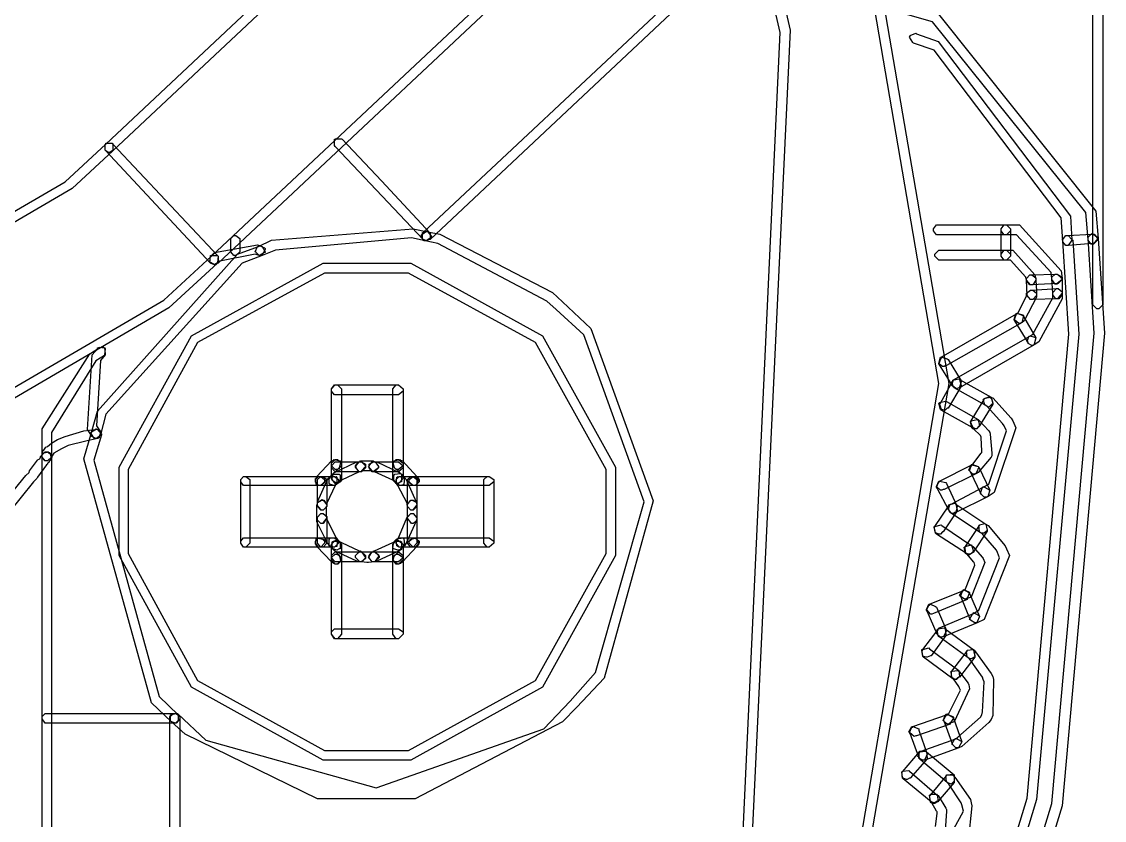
# Model space of a CAD drawing. Extents: x 0.54 to 10.46, y 0.74 to 7.76.
# Drawn here: x 1.6508 to 1.7271, y 4.5286 to 4.585 of the extents above; entities that cross this region are included whole.
import ezdxf

# ---------------------------------------------------------------- set-up
doc = ezdxf.new("R2010")
doc.units = 0
doc.layers.get('0').update_dxf_attribs({"linetype": 'CONTINUOUS'})

msp = doc.modelspace()

# ---------------------------------------------------------------- linework, layer by layer
at = {"color": 6}
msp.add_lwpolyline([(1.72667, 4.56472), (1.72657, 4.56472), (1.72629, 4.565), (1.72629, 4.56506), (1.72629, 4.73122), (1.72629, 4.73133), (1.72657, 4.73161), (1.72667, 4.73161), (1.72672, 4.73161), (1.727, 4.73133), (1.727, 4.73122), (1.727, 4.56506), (1.727, 4.565), (1.72672, 4.56472), (1.72667, 4.56472)], close=True, dxfattribs=at)
at = {"color": 0}
for points in [[(1.70687, 4.50933), (1.71544, 4.55946), (1.70687, 4.6096), (1.70258, 4.61903), (1.70253, 4.61908), (1.70269, 4.61951), (1.70275, 4.61951), (1.70275, 4.61957), (1.70318, 4.61936), (1.70324, 4.61931), (1.70751, 4.60981), (1.71615, 4.55946), (1.70751, 4.50911)], [(1.70139, 4.52229), (1.70426, 4.58421), (1.70285, 4.59033), (1.70281, 4.59039), (1.70307, 4.59076), (1.70313, 4.59076), (1.70313, 4.59082), (1.7035, 4.59056), (1.70356, 4.5905), (1.70497, 4.58436), (1.70204, 4.52219)], [(1.71371, 4.49799), (1.72342, 4.52983), (1.7264, 4.56299), (1.72597, 4.56967), (1.72597, 4.56976), (1.72618, 4.56999), (1.72629, 4.56999), (1.72635, 4.56999), (1.7264, 4.56999), (1.72661, 4.56972), (1.72667, 4.56967), (1.72711, 4.56299), (1.72413, 4.52968), (1.71436, 4.49772)], [(1.64936, 4.55083), (1.6511, 4.55296), (1.65132, 4.55317), (1.65136, 4.55328), (1.65192, 4.55404), (1.65196, 4.5541), (1.65207, 4.55414), (1.65207, 4.55414), (1.65213, 4.55425), (1.65213, 4.55425), (1.65213, 4.55431), (1.65229, 4.55447), (1.65229, 4.55447), (1.65229, 4.55453), (1.65267, 4.55464), (1.65272, 4.55458), (1.65278, 4.55458), (1.65289, 4.55414), (1.65289, 4.5541), (1.65283, 4.5541), (1.65272, 4.55393), (1.65272, 4.55388), (1.65272, 4.55388), (1.65261, 4.55382), (1.65261, 4.55376), (1.65256, 4.55371), (1.65192, 4.55285), (1.65186, 4.55274), (1.65164, 4.55251), (1.6499, 4.55035)], [(1.71528, 4.52582), (1.71718, 4.52929), (1.71707, 4.52974), (1.71701, 4.52989), (1.71615, 4.53119), (1.71604, 4.53131), (1.71599, 4.53136), (1.71593, 4.53179), (1.71599, 4.53179), (1.71599, 4.53185), (1.71642, 4.53185), (1.71647, 4.53179), (1.71658, 4.53168), (1.71767, 4.53011), (1.71772, 4.52989), (1.71778, 4.52968), (1.7175, 4.52718)], [(1.71522, 4.52821), (1.71533, 4.52914), (1.71533, 4.52924), (1.71528, 4.52929), (1.71496, 4.52989), (1.7149, 4.52989), (1.71485, 4.52994), (1.71479, 4.53043), (1.71485, 4.53043), (1.71485, 4.53049), (1.71528, 4.53049), (1.71533, 4.53043), (1.71539, 4.53039), (1.71593, 4.52951), (1.71599, 4.5294), (1.71599, 4.52929), (1.71588, 4.52794)]]:
    msp.add_lwpolyline(points, dxfattribs=at)
for points in [[(1.65696, 4.57574), (1.6569, 4.57574), (1.65674, 4.57585), (1.65674, 4.57585), (1.65668, 4.5759), (1.65668, 4.57633), (1.65674, 4.57633), (1.68283, 4.60086), (1.68283, 4.60092), (1.68326, 4.60092), (1.68332, 4.60086), (1.68332, 4.60086), (1.68332, 4.60042), (1.68332, 4.60037), (1.65722, 4.57585), (1.65717, 4.57585), (1.65701, 4.57574), (1.65696, 4.57574)], [(1.66439, 4.56782), (1.66439, 4.56782), (1.66411, 4.56793), (1.66411, 4.56793), (1.66407, 4.56799), (1.66411, 4.56842), (1.66417, 4.56842), (1.69026, 4.59293), (1.69026, 4.59299), (1.69069, 4.59299), (1.69075, 4.59293), (1.69075, 4.59293), (1.69075, 4.5925), (1.69075, 4.59244), (1.66465, 4.56793), (1.66461, 4.56793), (1.66444, 4.56782), (1.66439, 4.56782)], [(1.67936, 4.5695), (1.67936, 4.5695), (1.6791, 4.56961), (1.6791, 4.56961), (1.67904, 4.56967), (1.67904, 4.5701), (1.6791, 4.5701), (1.69646, 4.58637), (1.69646, 4.58643), (1.69689, 4.58643), (1.69694, 4.58637), (1.69694, 4.58637), (1.69694, 4.58594), (1.69694, 4.58589), (1.67958, 4.56961), (1.67953, 4.56961), (1.67936, 4.5695), (1.67936, 4.5695)], [(1.72629, 4.56928), (1.72618, 4.56928), (1.72597, 4.56956), (1.72597, 4.56961), (1.72581, 4.5715), (1.715, 4.58496), (1.71326, 4.58544), (1.71322, 4.5855), (1.713, 4.58589), (1.71306, 4.58589), (1.71306, 4.58594), (1.71343, 4.58621), (1.71349, 4.58615), (1.71533, 4.58561), (1.72651, 4.57161), (1.72667, 4.56967), (1.72667, 4.56961), (1.7264, 4.56933), (1.72635, 4.56928), (1.72629, 4.56928)], [(1.67936, 4.5695), (1.67936, 4.5695), (1.6791, 4.56961), (1.6791, 4.56961), (1.6729, 4.57617), (1.67285, 4.57622), (1.67285, 4.57667), (1.6729, 4.57667), (1.6729, 4.57671), (1.67333, 4.57671), (1.67339, 4.57667), (1.67617, 4.57374), (1.67958, 4.57004), (1.67958, 4.57004), (1.67958, 4.56967), (1.67958, 4.56961), (1.67953, 4.56961), (1.67936, 4.5695), (1.67936, 4.5695)], [(1.6149, 4.55908), (1.61481, 4.55908), (1.61458, 4.55935), (1.61458, 4.5594), (1.61458, 4.55951), (1.61481, 4.55979), (1.6149, 4.55979), (1.6205, 4.55979), (1.63737, 4.56407), (1.65386, 4.57368), (1.65674, 4.57633), (1.65674, 4.57639), (1.65717, 4.57639), (1.65722, 4.57633), (1.65722, 4.57633), (1.65722, 4.5759), (1.65722, 4.57585), (1.65435, 4.57319), (1.63764, 4.56342), (1.62056, 4.55908), (1.6149, 4.55908)], [(1.66439, 4.56782), (1.66439, 4.56782), (1.66411, 4.56793), (1.66411, 4.56793), (1.65674, 4.57585), (1.65668, 4.5759), (1.65668, 4.57633), (1.65674, 4.57633), (1.65674, 4.57639), (1.65717, 4.57639), (1.65722, 4.57633), (1.66465, 4.56842), (1.66465, 4.56842), (1.66465, 4.56799), (1.66465, 4.56793), (1.66461, 4.56793), (1.66444, 4.56782), (1.66439, 4.56782)], [(1.66764, 4.56847), (1.66754, 4.56847), (1.66732, 4.56868), (1.66732, 4.56868), (1.66726, 4.56874), (1.66743, 4.56912), (1.66749, 4.56912), (1.6684, 4.56956), (1.67839, 4.57036), (1.67942, 4.57015), (1.67942, 4.57015), (1.67969, 4.56982), (1.67969, 4.56976), (1.67964, 4.56972), (1.67931, 4.5695), (1.67925, 4.5695), (1.67828, 4.56972), (1.66868, 4.56885), (1.66775, 4.56847), (1.66775, 4.56847), (1.66764, 4.56847), (1.66764, 4.56847)], [(1.72017, 4.56814), (1.72006, 4.56814), (1.71983, 4.56842), (1.71983, 4.56847), (1.71983, 4.57026), (1.71983, 4.57036), (1.72006, 4.57064), (1.72017, 4.57064), (1.72021, 4.57064), (1.72049, 4.57036), (1.72049, 4.57026), (1.72049, 4.56847), (1.72049, 4.56842), (1.72021, 4.56814), (1.72017, 4.56814)], [(1.72374, 4.56646), (1.72364, 4.56646), (1.72342, 4.56679), (1.72342, 4.56685), (1.72336, 4.56728), (1.72092, 4.56993), (1.72017, 4.56993), (1.72006, 4.56993), (1.71983, 4.57021), (1.71983, 4.57026), (1.71983, 4.57036), (1.72006, 4.57064), (1.72017, 4.57064), (1.72114, 4.57064), (1.72407, 4.56739), (1.72413, 4.56685), (1.72413, 4.56679), (1.72379, 4.56651), (1.72379, 4.56646), (1.72374, 4.56646)], [(1.67513, 4.53017), (1.67165, 4.53017), (1.66233, 4.53472), (1.66135, 4.5356), (1.66129, 4.53564), (1.66129, 4.53608), (1.66135, 4.53608), (1.66135, 4.53614), (1.66178, 4.53618), (1.66183, 4.53614), (1.66379, 4.53429), (1.67578, 4.53093), (1.68761, 4.5351), (1.68946, 4.53706), (1.69125, 4.53907), (1.69467, 4.55111), (1.69043, 4.56288), (1.68847, 4.56467), (1.68782, 4.56526), (1.68013, 4.56933), (1.67925, 4.5695), (1.67914, 4.5695), (1.67899, 4.56982), (1.67899, 4.56988), (1.67899, 4.56993), (1.67936, 4.57021), (1.67942, 4.57015), (1.68028, 4.56999), (1.68821, 4.56586), (1.68892, 4.56521), (1.69092, 4.56332), (1.69532, 4.55117), (1.69185, 4.53868), (1.68994, 4.53662), (1.68892, 4.5356), (1.67854, 4.53017), (1.67513, 4.53017)], [(1.66585, 4.56847), (1.66575, 4.56847), (1.66553, 4.56874), (1.66553, 4.56879), (1.66553, 4.56956), (1.66553, 4.56967), (1.66575, 4.56988), (1.66585, 4.56988), (1.6659, 4.56988), (1.66618, 4.56967), (1.66618, 4.56956), (1.66618, 4.56879), (1.66618, 4.56874), (1.6659, 4.56847), (1.66585, 4.56847)], [(1.7245, 4.56917), (1.72439, 4.56917), (1.72418, 4.56944), (1.72418, 4.5695), (1.72418, 4.56961), (1.72439, 4.56988), (1.7245, 4.56988), (1.72624, 4.56999), (1.72624, 4.57004), (1.72661, 4.56976), (1.72661, 4.56967), (1.72661, 4.56961), (1.72635, 4.56933), (1.72629, 4.56933), (1.72456, 4.56917), (1.7245, 4.56917)], [(1.65603, 4.55556), (1.65603, 4.55556), (1.65593, 4.55556), (1.65593, 4.55556), (1.65588, 4.55561), (1.65565, 4.55599), (1.65571, 4.55599), (1.65614, 4.55751), (1.66601, 4.56858), (1.66749, 4.56912), (1.66754, 4.56917), (1.66792, 4.56901), (1.66797, 4.56896), (1.66797, 4.5689), (1.66775, 4.56853), (1.66775, 4.56847), (1.66635, 4.56793), (1.65674, 4.55729), (1.65636, 4.55583), (1.65636, 4.55578), (1.65608, 4.55556), (1.65603, 4.55556)], [(1.66439, 4.56782), (1.66439, 4.56782), (1.66411, 4.56799), (1.66411, 4.56799), (1.66407, 4.56803), (1.66411, 4.56847), (1.66417, 4.56847), (1.66439, 4.56868), (1.66743, 4.56922), (1.66775, 4.56912), (1.66775, 4.56912), (1.66797, 4.56874), (1.66797, 4.56868), (1.66792, 4.56868), (1.66754, 4.56847), (1.66754, 4.56847), (1.66726, 4.56858), (1.66476, 4.56808), (1.66461, 4.56793), (1.66456, 4.56793), (1.66439, 4.56782), (1.66439, 4.56782)], [(1.72017, 4.56814), (1.71556, 4.56814), (1.71544, 4.56814), (1.71517, 4.56842), (1.71517, 4.56847), (1.71517, 4.56858), (1.71544, 4.56885), (1.71556, 4.56885), (1.72017, 4.56885), (1.72021, 4.56885), (1.72049, 4.56858), (1.72049, 4.56847), (1.72049, 4.56842), (1.72021, 4.56814), (1.72017, 4.56814)], [(1.72194, 4.5664), (1.72185, 4.5664), (1.72163, 4.56668), (1.72163, 4.56674), (1.72157, 4.56694), (1.72049, 4.56814), (1.72017, 4.56814), (1.72006, 4.56814), (1.71983, 4.56842), (1.71983, 4.56847), (1.71983, 4.56858), (1.72006, 4.56885), (1.72017, 4.56885), (1.72065, 4.56885), (1.72222, 4.56711), (1.72228, 4.56679), (1.72228, 4.56674), (1.72206, 4.5664), (1.722, 4.5664), (1.72194, 4.5664)], [(1.6149, 4.54824), (1.61481, 4.54824), (1.61458, 4.54856), (1.61458, 4.54861), (1.61458, 4.54872), (1.61481, 4.54893), (1.6149, 4.54893), (1.62153, 4.54893), (1.64139, 4.55399), (1.66081, 4.56532), (1.66417, 4.56842), (1.66417, 4.56847), (1.66461, 4.56847), (1.66465, 4.56842), (1.66465, 4.56842), (1.66461, 4.56799), (1.66461, 4.56793), (1.66118, 4.56478), (1.6416, 4.55333), (1.62158, 4.54824), (1.6149, 4.54824)], [(1.67513, 4.53288), (1.67204, 4.53288), (1.66276, 4.53803), (1.65767, 4.54731), (1.65767, 4.5504), (1.65767, 4.55354), (1.66276, 4.56282), (1.67204, 4.56793), (1.67513, 4.56793), (1.67822, 4.56793), (1.6875, 4.56282), (1.69265, 4.55354), (1.69265, 4.5504), (1.69265, 4.54731), (1.6875, 4.53803), (1.67822, 4.53288), (1.67513, 4.53288)], [(1.67513, 4.56722), (1.67215, 4.56722), (1.66319, 4.56233), (1.65831, 4.55339), (1.65831, 4.5504), (1.65831, 4.54747), (1.66319, 4.53851), (1.67215, 4.53358), (1.67513, 4.53358), (1.67806, 4.53358), (1.68701, 4.53851), (1.692, 4.54747), (1.692, 4.5504), (1.692, 4.55339), (1.68701, 4.56233), (1.67806, 4.56722), (1.67513, 4.56722)], [(1.722, 4.5664), (1.7219, 4.5664), (1.72163, 4.56674), (1.72163, 4.56674), (1.72163, 4.56685), (1.72185, 4.56711), (1.72194, 4.56711), (1.72374, 4.56717), (1.72379, 4.56717), (1.72407, 4.56689), (1.72413, 4.56685), (1.72413, 4.56679), (1.72385, 4.56651), (1.72379, 4.56651), (1.722, 4.5664)], [(1.722, 4.56538), (1.7219, 4.56538), (1.72168, 4.5656), (1.72168, 4.56565), (1.72163, 4.56674), (1.72163, 4.56685), (1.72185, 4.56711), (1.72194, 4.56711), (1.722, 4.56711), (1.72228, 4.56689), (1.72228, 4.56679), (1.72228, 4.56674), (1.72233, 4.56597), (1.72233, 4.56569), (1.72233, 4.56565), (1.72206, 4.56538), (1.722, 4.56538)], [(1.72379, 4.56543), (1.72368, 4.56543), (1.72347, 4.56569), (1.72347, 4.56575), (1.72347, 4.56581), (1.72342, 4.56685), (1.72342, 4.56694), (1.72364, 4.56717), (1.72374, 4.56717), (1.72379, 4.56717), (1.72413, 4.56694), (1.72413, 4.56685), (1.72413, 4.56662), (1.72413, 4.56603), (1.72413, 4.56581), (1.72413, 4.56581), (1.72385, 4.56549), (1.72385, 4.56543), (1.72379, 4.56543)], [(1.72108, 4.56369), (1.72108, 4.56369), (1.72081, 4.56392), (1.72081, 4.56392), (1.72076, 4.56396), (1.72086, 4.56435), (1.72092, 4.56435), (1.72103, 4.56446), (1.72163, 4.5656), (1.72163, 4.56569), (1.72163, 4.56581), (1.7219, 4.56603), (1.722, 4.56603), (1.72206, 4.56603), (1.72233, 4.56581), (1.72233, 4.56569), (1.72233, 4.56554), (1.72146, 4.56386), (1.72131, 4.56375), (1.72131, 4.56375), (1.72114, 4.56369), (1.72108, 4.56369)], [(1.722, 4.56212), (1.722, 4.56212), (1.72174, 4.56228), (1.72174, 4.56233), (1.72168, 4.56239), (1.72179, 4.56278), (1.72185, 4.56278), (1.72206, 4.56293), (1.72347, 4.56549), (1.72347, 4.56575), (1.72347, 4.56586), (1.72374, 4.56614), (1.72379, 4.56614), (1.72385, 4.56614), (1.72413, 4.56592), (1.72413, 4.56581), (1.72413, 4.56543), (1.7225, 4.56239), (1.72217, 4.56218), (1.72217, 4.56218), (1.722, 4.56212), (1.722, 4.56212)], [(1.722, 4.56538), (1.7219, 4.56538), (1.72168, 4.56565), (1.72168, 4.56569), (1.72168, 4.56581), (1.7219, 4.56603), (1.722, 4.56603), (1.72379, 4.56614), (1.72385, 4.56614), (1.72413, 4.56592), (1.72413, 4.56581), (1.72413, 4.56575), (1.7239, 4.56543), (1.72385, 4.56543), (1.722, 4.56538)], [(1.71582, 4.56065), (1.71571, 4.56065), (1.7155, 4.56082), (1.7155, 4.56082), (1.71544, 4.56087), (1.71556, 4.56131), (1.7156, 4.56131), (1.72092, 4.56435), (1.72092, 4.5644), (1.72136, 4.56429), (1.7214, 4.56424), (1.7214, 4.56424), (1.72131, 4.56381), (1.72131, 4.56375), (1.71599, 4.56071), (1.71593, 4.56071), (1.71582, 4.56065), (1.71582, 4.56065)], [(1.722, 4.56212), (1.722, 4.56212), (1.72174, 4.56228), (1.72174, 4.56233), (1.72081, 4.56386), (1.72076, 4.56392), (1.72092, 4.56435), (1.72097, 4.56435), (1.72097, 4.5644), (1.72136, 4.56424), (1.7214, 4.56418), (1.72228, 4.56267), (1.72228, 4.56267), (1.72217, 4.56222), (1.72217, 4.56218), (1.72217, 4.56218), (1.722, 4.56212), (1.722, 4.56212)], [(1.71669, 4.55908), (1.71669, 4.55908), (1.71642, 4.55925), (1.71642, 4.55925), (1.71636, 4.55931), (1.71647, 4.55974), (1.71653, 4.55974), (1.72185, 4.56278), (1.72185, 4.56282), (1.72222, 4.56272), (1.72228, 4.56267), (1.72228, 4.56267), (1.72217, 4.56222), (1.72217, 4.56218), (1.7169, 4.55914), (1.71685, 4.55914), (1.71669, 4.55908), (1.71669, 4.55908)], [(1.65256, 4.55399), (1.65246, 4.55399), (1.65224, 4.55425), (1.65224, 4.55431), (1.65224, 4.55626), (1.6556, 4.56153), (1.65625, 4.56196), (1.65625, 4.56201), (1.65663, 4.56196), (1.65668, 4.5619), (1.65668, 4.5619), (1.65663, 4.56147), (1.65663, 4.56142), (1.65603, 4.56104), (1.65289, 4.55599), (1.65289, 4.55431), (1.65289, 4.55425), (1.65261, 4.55399), (1.65256, 4.55399)], [(1.65603, 4.55556), (1.65603, 4.55556), (1.65576, 4.55572), (1.65576, 4.55572), (1.65543, 4.55621), (1.65576, 4.56147), (1.65614, 4.5619), (1.65614, 4.56196), (1.65657, 4.56201), (1.65663, 4.56196), (1.65663, 4.56196), (1.65668, 4.56153), (1.65668, 4.56147), (1.65636, 4.56108), (1.65608, 4.55647), (1.65636, 4.55604), (1.65636, 4.55604), (1.65625, 4.55567), (1.65625, 4.55561), (1.65619, 4.55561), (1.65603, 4.55556), (1.65603, 4.55556)], [(1.71669, 4.55908), (1.71669, 4.55908), (1.71642, 4.55925), (1.71642, 4.55925), (1.7155, 4.56076), (1.71544, 4.56082), (1.7156, 4.56125), (1.71565, 4.56125), (1.71565, 4.56131), (1.71604, 4.56119), (1.7161, 4.56114), (1.71701, 4.55963), (1.71701, 4.55957), (1.7169, 4.55919), (1.7169, 4.55914), (1.71685, 4.55914), (1.71669, 4.55908), (1.71669, 4.55908)], [(1.71582, 4.55757), (1.71582, 4.55757), (1.71565, 4.55761), (1.71565, 4.55761), (1.7156, 4.55767), (1.7155, 4.55806), (1.71556, 4.55806), (1.71642, 4.55963), (1.71642, 4.55968), (1.71685, 4.55979), (1.7169, 4.55974), (1.7169, 4.55974), (1.71701, 4.55931), (1.71701, 4.55925), (1.7161, 4.55772), (1.71604, 4.55772), (1.71588, 4.55757), (1.71582, 4.55757)], [(1.71892, 4.55778), (1.71892, 4.55778), (1.71875, 4.55789), (1.71875, 4.55789), (1.71653, 4.55914), (1.71647, 4.55919), (1.71636, 4.55957), (1.71642, 4.55963), (1.71642, 4.55968), (1.71685, 4.55979), (1.7169, 4.55974), (1.71913, 4.55849), (1.71913, 4.55849), (1.71924, 4.55806), (1.71924, 4.558), (1.71918, 4.558), (1.71897, 4.55778), (1.71892, 4.55778)], [(1.67731, 4.55865), (1.67296, 4.55865), (1.67285, 4.55865), (1.67264, 4.55892), (1.67264, 4.55897), (1.67264, 4.55908), (1.67285, 4.55935), (1.67296, 4.55935), (1.67731, 4.55935), (1.67736, 4.55935), (1.67768, 4.55908), (1.67768, 4.55897), (1.67768, 4.55892), (1.67736, 4.55865), (1.67731, 4.55865)], [(1.67301, 4.55339), (1.6729, 4.55339), (1.67264, 4.55365), (1.67264, 4.55371), (1.67264, 4.55897), (1.67264, 4.55908), (1.6729, 4.55935), (1.67301, 4.55935), (1.67307, 4.55935), (1.67333, 4.55908), (1.67333, 4.55897), (1.67333, 4.55371), (1.67333, 4.55365), (1.67307, 4.55339), (1.67301, 4.55339)], [(1.67731, 4.55339), (1.67719, 4.55339), (1.67697, 4.55365), (1.67697, 4.55371), (1.67697, 4.55897), (1.67697, 4.55908), (1.67719, 4.55935), (1.67731, 4.55935), (1.67736, 4.55935), (1.67768, 4.55908), (1.67768, 4.55897), (1.67768, 4.55371), (1.67768, 4.55365), (1.67736, 4.55339), (1.67731, 4.55339)], [(1.71804, 4.55626), (1.71799, 4.55626), (1.71783, 4.55632), (1.71783, 4.55632), (1.7156, 4.55757), (1.71556, 4.55761), (1.71544, 4.55806), (1.7155, 4.55806), (1.7155, 4.55811), (1.71593, 4.55821), (1.71599, 4.55817), (1.71821, 4.55692), (1.71821, 4.55692), (1.71832, 4.55647), (1.71832, 4.55643), (1.71826, 4.55643), (1.7181, 4.55626), (1.71804, 4.55626)], [(1.71804, 4.55626), (1.71804, 4.55626), (1.71789, 4.55632), (1.71789, 4.55632), (1.71783, 4.55637), (1.71767, 4.55675), (1.71772, 4.55681), (1.71864, 4.55832), (1.71864, 4.55838), (1.71903, 4.55849), (1.71907, 4.55843), (1.71913, 4.55843), (1.71924, 4.55806), (1.71924, 4.558), (1.71832, 4.55647), (1.71832, 4.55643), (1.7181, 4.55626), (1.71804, 4.55626)], [(1.71875, 4.55143), (1.71864, 4.55143), (1.71843, 4.55165), (1.71843, 4.55165), (1.71838, 4.55171), (1.71853, 4.55214), (1.71858, 4.55214), (1.71897, 4.55236), (1.72021, 4.5561), (1.72006, 4.55647), (1.71994, 4.55664), (1.71886, 4.55783), (1.71875, 4.55789), (1.71869, 4.55794), (1.71858, 4.55832), (1.71864, 4.55832), (1.71864, 4.55838), (1.71903, 4.55854), (1.71907, 4.55849), (1.71924, 4.55843), (1.72054, 4.55701), (1.72065, 4.55681), (1.72086, 4.55632), (1.71935, 4.55176), (1.71892, 4.55149), (1.71892, 4.55149), (1.71875, 4.55143), (1.71875, 4.55143)], [(1.71793, 4.55306), (1.71783, 4.55306), (1.71761, 4.55328), (1.71761, 4.55328), (1.71756, 4.55333), (1.71772, 4.55371), (1.71778, 4.55371), (1.71783, 4.55376), (1.71843, 4.55453), (1.71847, 4.55458), (1.71847, 4.55469), (1.71843, 4.55561), (1.71843, 4.55567), (1.71838, 4.55578), (1.71789, 4.55626), (1.71783, 4.55626), (1.71778, 4.55632), (1.71767, 4.55675), (1.71772, 4.55675), (1.71772, 4.55681), (1.71815, 4.55692), (1.71821, 4.55686), (1.71826, 4.55686), (1.71897, 4.5561), (1.71903, 4.55599), (1.71907, 4.55588), (1.71918, 4.55453), (1.71918, 4.55436), (1.71913, 4.55425), (1.71821, 4.55317), (1.7181, 4.55311), (1.71804, 4.55311), (1.71793, 4.55306), (1.71793, 4.55306)], [(1.65256, 4.55399), (1.65256, 4.55399), (1.65246, 4.55399), (1.65246, 4.55399), (1.6524, 4.55404), (1.65218, 4.55436), (1.65224, 4.55436), (1.65229, 4.55464), (1.65229, 4.55464), (1.65229, 4.55474), (1.65235, 4.55474), (1.6525, 4.55496), (1.6525, 4.55496), (1.65261, 4.55501), (1.65261, 4.55501), (1.65289, 4.55524), (1.65332, 4.5555), (1.65386, 4.55572), (1.65517, 4.5561), (1.65597, 4.55621), (1.65603, 4.55626), (1.65636, 4.5561), (1.65636, 4.55599), (1.65636, 4.55593), (1.65619, 4.55556), (1.65614, 4.55556), (1.65533, 4.55539), (1.65408, 4.55507), (1.6536, 4.55485), (1.65306, 4.55453), (1.65294, 4.55436), (1.65289, 4.55419), (1.65283, 4.55419), (1.65261, 4.55399), (1.65256, 4.55399)], [(1.66163, 4.53549), (1.66163, 4.53549), (1.66135, 4.5356), (1.66135, 4.5356), (1.65994, 4.53694), (1.65517, 4.55414), (1.65571, 4.55599), (1.65571, 4.55604), (1.65608, 4.55626), (1.65614, 4.55621), (1.65614, 4.55621), (1.65642, 4.55588), (1.65642, 4.55583), (1.65588, 4.55404), (1.66049, 4.53738), (1.66183, 4.53608), (1.66183, 4.53608), (1.66183, 4.53569), (1.66183, 4.53564), (1.66178, 4.53564), (1.66163, 4.53549), (1.66163, 4.53549)], [(1.65256, 4.46875), (1.65246, 4.46875), (1.65224, 4.46903), (1.65224, 4.46907), (1.65224, 4.55431), (1.65224, 4.55442), (1.65246, 4.55464), (1.65256, 4.55464), (1.65261, 4.55464), (1.65289, 4.55442), (1.65289, 4.55431), (1.65289, 4.46907), (1.65289, 4.46903), (1.65261, 4.46875), (1.65256, 4.46875)], [(1.67182, 4.55225), (1.67182, 4.55225), (1.6716, 4.55231), (1.6716, 4.55231), (1.67156, 4.55236), (1.6715, 4.55274), (1.67156, 4.55274), (1.6716, 4.5529), (1.67264, 4.55399), (1.67279, 4.55404), (1.67279, 4.5541), (1.67324, 4.55399), (1.67329, 4.55393), (1.67329, 4.55393), (1.67318, 4.5535), (1.67318, 4.55344), (1.67307, 4.55339), (1.67215, 4.55251), (1.6721, 4.5524), (1.67204, 4.5524), (1.67188, 4.55225), (1.67182, 4.55225)], [(1.67301, 4.5524), (1.6729, 4.5524), (1.67264, 4.55274), (1.67264, 4.55279), (1.67264, 4.55371), (1.67264, 4.55382), (1.6729, 4.5541), (1.67301, 4.5541), (1.67307, 4.5541), (1.67333, 4.55382), (1.67333, 4.55371), (1.67333, 4.55279), (1.67333, 4.55274), (1.67307, 4.5524), (1.67301, 4.5524)], [(1.67469, 4.55322), (1.67301, 4.55322), (1.6729, 4.55322), (1.67264, 4.5535), (1.67264, 4.55354), (1.67264, 4.55365), (1.6729, 4.55393), (1.67301, 4.55393), (1.67469, 4.55393), (1.67475, 4.55393), (1.67503, 4.55365), (1.67503, 4.55354), (1.67503, 4.5535), (1.67475, 4.55322), (1.67469, 4.55322)], [(1.67301, 4.5524), (1.67301, 4.5524), (1.67275, 4.55257), (1.67275, 4.55257), (1.67269, 4.55263), (1.67269, 4.55306), (1.67275, 4.55306), (1.67285, 4.55317), (1.67443, 4.55393), (1.67464, 4.55393), (1.67469, 4.55393), (1.67475, 4.55393), (1.67503, 4.55376), (1.67503, 4.55365), (1.67503, 4.5536), (1.67475, 4.55328), (1.67475, 4.55322), (1.67458, 4.55322), (1.67333, 4.55263), (1.67324, 4.55251), (1.67318, 4.55251), (1.67301, 4.5524), (1.67301, 4.5524)], [(1.67469, 4.55322), (1.67458, 4.55322), (1.67438, 4.5535), (1.67438, 4.55354), (1.67432, 4.5536), (1.67458, 4.55393), (1.67464, 4.55393), (1.67469, 4.55399), (1.67557, 4.55399), (1.67567, 4.55393), (1.67572, 4.55393), (1.67594, 4.5536), (1.67594, 4.55354), (1.67594, 4.5535), (1.67557, 4.55322), (1.67557, 4.55322), (1.67546, 4.55328), (1.67481, 4.55328), (1.67475, 4.55322), (1.67469, 4.55322)], [(1.67562, 4.55322), (1.67557, 4.55322), (1.67546, 4.55328), (1.67481, 4.55328), (1.67475, 4.55322), (1.67469, 4.55322), (1.67458, 4.55322), (1.67432, 4.55354), (1.67432, 4.55354), (1.67432, 4.55365), (1.67453, 4.55393), (1.67464, 4.55393), (1.67469, 4.55399), (1.67557, 4.55399), (1.67567, 4.55393), (1.67572, 4.55393), (1.67594, 4.5536), (1.67594, 4.55354), (1.67594, 4.5535), (1.67567, 4.55322), (1.67562, 4.55322)], [(1.67731, 4.5524), (1.67731, 4.5524), (1.67708, 4.55251), (1.67708, 4.55251), (1.67697, 4.55263), (1.67567, 4.55322), (1.67557, 4.55322), (1.67551, 4.55328), (1.67524, 4.5536), (1.67529, 4.55365), (1.67529, 4.55376), (1.67557, 4.55393), (1.67567, 4.55393), (1.67583, 4.55393), (1.6774, 4.55317), (1.67757, 4.55306), (1.67757, 4.55306), (1.67757, 4.55257), (1.67757, 4.55251), (1.67751, 4.55251), (1.67736, 4.5524), (1.67731, 4.5524)], [(1.67731, 4.55322), (1.67562, 4.55322), (1.67551, 4.55322), (1.67529, 4.5535), (1.67529, 4.55354), (1.67529, 4.55365), (1.67551, 4.55393), (1.67562, 4.55393), (1.67731, 4.55393), (1.67736, 4.55393), (1.67768, 4.55365), (1.67768, 4.55354), (1.67768, 4.5535), (1.67736, 4.55322), (1.67731, 4.55322)], [(1.6785, 4.55225), (1.67839, 4.55225), (1.67817, 4.5524), (1.67817, 4.5524), (1.67806, 4.55251), (1.67725, 4.55339), (1.67714, 4.55344), (1.67708, 4.5535), (1.67697, 4.55393), (1.67703, 4.55393), (1.67703, 4.55399), (1.67746, 4.5541), (1.67751, 4.55404), (1.67763, 4.55399), (1.67865, 4.5529), (1.67876, 4.55274), (1.67876, 4.55274), (1.67865, 4.55236), (1.67865, 4.55231), (1.6786, 4.55231), (1.6785, 4.55225), (1.6785, 4.55225)], [(1.67731, 4.5524), (1.67719, 4.5524), (1.67697, 4.55274), (1.67697, 4.55279), (1.67697, 4.55371), (1.67697, 4.55382), (1.67719, 4.5541), (1.67731, 4.5541), (1.67736, 4.5541), (1.67768, 4.55382), (1.67768, 4.55371), (1.67768, 4.55279), (1.67768, 4.55274), (1.67736, 4.5524), (1.67731, 4.5524)], [(1.71565, 4.55192), (1.71556, 4.55192), (1.71533, 4.55214), (1.71533, 4.55214), (1.71528, 4.55219), (1.71544, 4.55257), (1.7155, 4.55257), (1.71778, 4.55371), (1.71778, 4.55376), (1.71821, 4.5536), (1.71826, 4.55354), (1.71826, 4.55354), (1.7181, 4.55317), (1.7181, 4.55311), (1.71582, 4.55197), (1.71576, 4.55197), (1.71565, 4.55192), (1.71565, 4.55192)], [(1.71875, 4.55143), (1.71864, 4.55143), (1.71843, 4.55165), (1.71843, 4.55165), (1.71767, 4.55322), (1.71761, 4.55328), (1.71772, 4.55365), (1.71778, 4.55365), (1.71778, 4.55371), (1.71821, 4.5536), (1.71826, 4.55354), (1.71903, 4.55192), (1.71903, 4.55192), (1.71892, 4.55154), (1.71892, 4.55149), (1.71892, 4.55149), (1.71875, 4.55143), (1.71875, 4.55143)], [(1.67182, 4.55225), (1.66656, 4.55225), (1.66644, 4.55225), (1.66624, 4.55251), (1.66624, 4.55257), (1.66624, 4.55268), (1.66644, 4.5529), (1.66656, 4.5529), (1.67182, 4.5529), (1.67188, 4.5529), (1.67215, 4.55268), (1.67215, 4.55257), (1.67215, 4.55251), (1.67188, 4.55225), (1.67182, 4.55225)], [(1.66656, 4.5479), (1.66644, 4.5479), (1.66624, 4.54818), (1.66624, 4.54824), (1.66624, 4.55257), (1.66624, 4.55268), (1.66644, 4.5529), (1.66656, 4.5529), (1.66661, 4.5529), (1.66689, 4.55268), (1.66689, 4.55257), (1.66689, 4.54824), (1.66689, 4.54818), (1.66661, 4.5479), (1.66656, 4.5479)], [(1.67279, 4.55225), (1.67182, 4.55225), (1.67171, 4.55225), (1.6715, 4.55251), (1.6715, 4.55257), (1.6715, 4.55268), (1.67171, 4.5529), (1.67182, 4.5529), (1.67279, 4.5529), (1.67285, 4.5529), (1.67312, 4.55268), (1.67312, 4.55257), (1.67312, 4.55251), (1.67285, 4.55225), (1.67279, 4.55225)], [(1.67199, 4.55051), (1.67193, 4.55051), (1.67188, 4.55057), (1.6716, 4.55089), (1.67165, 4.55089), (1.67165, 4.55111), (1.67236, 4.55268), (1.67253, 4.55279), (1.67253, 4.55285), (1.67296, 4.5529), (1.67301, 4.55285), (1.67301, 4.55285), (1.67301, 4.5524), (1.67301, 4.55236), (1.6729, 4.55225), (1.67231, 4.551), (1.67231, 4.55083), (1.67231, 4.55078), (1.67204, 4.55051), (1.67199, 4.55051)], [(1.67199, 4.55051), (1.67188, 4.55051), (1.67165, 4.55078), (1.67165, 4.55083), (1.67165, 4.55257), (1.67165, 4.55268), (1.67188, 4.5529), (1.67199, 4.5529), (1.67204, 4.5529), (1.67231, 4.55268), (1.67231, 4.55257), (1.67231, 4.55083), (1.67231, 4.55078), (1.67204, 4.55051), (1.67199, 4.55051)], [(1.67279, 4.55225), (1.67279, 4.55225), (1.67253, 4.55236), (1.67253, 4.55236), (1.67247, 4.5524), (1.67247, 4.55285), (1.67253, 4.55285), (1.67275, 4.553), (1.67275, 4.55306), (1.67318, 4.55306), (1.67324, 4.553), (1.67324, 4.553), (1.67324, 4.55257), (1.67324, 4.55251), (1.67301, 4.55236), (1.67296, 4.55236), (1.67279, 4.55225), (1.67279, 4.55225)], [(1.67751, 4.55225), (1.67751, 4.55225), (1.67725, 4.55236), (1.67725, 4.55236), (1.67708, 4.55251), (1.67703, 4.55257), (1.67703, 4.553), (1.67708, 4.553), (1.67708, 4.55306), (1.67751, 4.55311), (1.67757, 4.55306), (1.67757, 4.55306), (1.67774, 4.55285), (1.67779, 4.55279), (1.67779, 4.55279), (1.67774, 4.55236), (1.67774, 4.55231), (1.67768, 4.55231), (1.67751, 4.55225), (1.67751, 4.55225)], [(1.6785, 4.55225), (1.67751, 4.55225), (1.6774, 4.55225), (1.67719, 4.55251), (1.67719, 4.55257), (1.67719, 4.55268), (1.6774, 4.5529), (1.67751, 4.5529), (1.6785, 4.5529), (1.67854, 4.5529), (1.67882, 4.55268), (1.67882, 4.55257), (1.67882, 4.55251), (1.67854, 4.55225), (1.6785, 4.55225)], [(1.67833, 4.55051), (1.67822, 4.55051), (1.678, 4.55078), (1.678, 4.55083), (1.67796, 4.551), (1.67731, 4.55225), (1.67725, 4.55236), (1.67719, 4.5524), (1.67725, 4.55285), (1.67731, 4.55285), (1.67731, 4.5529), (1.67774, 4.55285), (1.67779, 4.55279), (1.6779, 4.55268), (1.6786, 4.55111), (1.67865, 4.55089), (1.67865, 4.55089), (1.67839, 4.55057), (1.67839, 4.55051), (1.67833, 4.55051)], [(1.67833, 4.55051), (1.67822, 4.55051), (1.678, 4.55078), (1.678, 4.55083), (1.678, 4.55257), (1.678, 4.55268), (1.67822, 4.5529), (1.67833, 4.5529), (1.67839, 4.5529), (1.67865, 4.55268), (1.67865, 4.55257), (1.67865, 4.55083), (1.67865, 4.55078), (1.67839, 4.55051), (1.67833, 4.55051)], [(1.68371, 4.55225), (1.6785, 4.55225), (1.67839, 4.55225), (1.67811, 4.55251), (1.67811, 4.55257), (1.67811, 4.55268), (1.67839, 4.5529), (1.6785, 4.5529), (1.68371, 4.5529), (1.68375, 4.5529), (1.68408, 4.55268), (1.68408, 4.55257), (1.68408, 4.55251), (1.68375, 4.55225), (1.68371, 4.55225)], [(1.68371, 4.5479), (1.6836, 4.5479), (1.68338, 4.54818), (1.68338, 4.54824), (1.68338, 4.55257), (1.68338, 4.55268), (1.6836, 4.5529), (1.68371, 4.5529), (1.68375, 4.5529), (1.68408, 4.55268), (1.68408, 4.55257), (1.68408, 4.54824), (1.68408, 4.54818), (1.68375, 4.5479), (1.68371, 4.5479)], [(1.71647, 4.55029), (1.71636, 4.55029), (1.71615, 4.55051), (1.71615, 4.55051), (1.71533, 4.55208), (1.71528, 4.55214), (1.71544, 4.55251), (1.7155, 4.55251), (1.7155, 4.55257), (1.71593, 4.55246), (1.71599, 4.5524), (1.71674, 4.55078), (1.71674, 4.55078), (1.71664, 4.5504), (1.71664, 4.55035), (1.71658, 4.55035), (1.71647, 4.55029), (1.71647, 4.55029)], [(1.71647, 4.55029), (1.71636, 4.55029), (1.71615, 4.55051), (1.71615, 4.55051), (1.7161, 4.55057), (1.71625, 4.55094), (1.71631, 4.55094), (1.71858, 4.55214), (1.71858, 4.55219), (1.71897, 4.55197), (1.71903, 4.55192), (1.71903, 4.55192), (1.71892, 4.55154), (1.71892, 4.55149), (1.71664, 4.55035), (1.71664, 4.55035), (1.71647, 4.55029), (1.71647, 4.55029)], [(1.67199, 4.54958), (1.67188, 4.54958), (1.67165, 4.54981), (1.67165, 4.54986), (1.6716, 4.54997), (1.6716, 4.55089), (1.67165, 4.55094), (1.67165, 4.55106), (1.67199, 4.55126), (1.67204, 4.55122), (1.6721, 4.55122), (1.67231, 4.55089), (1.67231, 4.55083), (1.67225, 4.55078), (1.67225, 4.55007), (1.67231, 4.54997), (1.67231, 4.54997), (1.6721, 4.54964), (1.67204, 4.54958), (1.67199, 4.54958)], [(1.67199, 4.54958), (1.67188, 4.54958), (1.67165, 4.54981), (1.67165, 4.54986), (1.6716, 4.54997), (1.6716, 4.55089), (1.67165, 4.55094), (1.67165, 4.55106), (1.67193, 4.55122), (1.67204, 4.55122), (1.67204, 4.55122), (1.67231, 4.55089), (1.67231, 4.55083), (1.67225, 4.55078), (1.67225, 4.55007), (1.67231, 4.54997), (1.67231, 4.54997), (1.67204, 4.54964), (1.67204, 4.54958), (1.67199, 4.54958)], [(1.67833, 4.54958), (1.67828, 4.54958), (1.67822, 4.54964), (1.67796, 4.54997), (1.678, 4.54997), (1.678, 4.55007), (1.678, 4.55078), (1.678, 4.55083), (1.67796, 4.55089), (1.67822, 4.55122), (1.67828, 4.55122), (1.67828, 4.55122), (1.67833, 4.55122), (1.67833, 4.55122), (1.67839, 4.55122), (1.67865, 4.55106), (1.67865, 4.55094), (1.67865, 4.55089), (1.67865, 4.54997), (1.67865, 4.54986), (1.67865, 4.54981), (1.67839, 4.54958), (1.67833, 4.54958)], [(1.67833, 4.54958), (1.67828, 4.54958), (1.67822, 4.54964), (1.67796, 4.54997), (1.678, 4.54997), (1.678, 4.55007), (1.678, 4.55078), (1.678, 4.55083), (1.67796, 4.55089), (1.67822, 4.55122), (1.67828, 4.55122), (1.67833, 4.55122), (1.67865, 4.55106), (1.67865, 4.55094), (1.67865, 4.55089), (1.67865, 4.54997), (1.67865, 4.54986), (1.67865, 4.54981), (1.67839, 4.54958), (1.67833, 4.54958)], [(1.7155, 4.54883), (1.71544, 4.54883), (1.71528, 4.54889), (1.71528, 4.54889), (1.71522, 4.54893), (1.71511, 4.54937), (1.71517, 4.54937), (1.71615, 4.55083), (1.71615, 4.55089), (1.71658, 4.551), (1.71664, 4.55094), (1.71664, 4.55094), (1.71674, 4.55051), (1.71674, 4.55046), (1.71576, 4.54899), (1.71571, 4.54899), (1.71556, 4.54883), (1.7155, 4.54883)], [(1.71858, 4.54889), (1.71853, 4.54889), (1.71838, 4.54893), (1.71838, 4.54893), (1.71625, 4.55035), (1.71619, 4.5504), (1.7161, 4.55083), (1.71615, 4.55083), (1.71615, 4.55089), (1.71658, 4.551), (1.71664, 4.55094), (1.71875, 4.54953), (1.71875, 4.54953), (1.71886, 4.5491), (1.71886, 4.54904), (1.71881, 4.54904), (1.71864, 4.54889), (1.71858, 4.54889)], [(1.67279, 4.5479), (1.67279, 4.5479), (1.67253, 4.54801), (1.67253, 4.54801), (1.67236, 4.54818), (1.6716, 4.54969), (1.6716, 4.54986), (1.6716, 4.54997), (1.67188, 4.55029), (1.67193, 4.55029), (1.67199, 4.55029), (1.67204, 4.55029), (1.67231, 4.55007), (1.67231, 4.54997), (1.67231, 4.54986), (1.67296, 4.54856), (1.67307, 4.54844), (1.67307, 4.54844), (1.67301, 4.54801), (1.67301, 4.54796), (1.67296, 4.54796), (1.67279, 4.5479), (1.67279, 4.5479)], [(1.67199, 4.5479), (1.67188, 4.5479), (1.67165, 4.54818), (1.67165, 4.54824), (1.67165, 4.54992), (1.67165, 4.55003), (1.67188, 4.55029), (1.67199, 4.55029), (1.67204, 4.55029), (1.67231, 4.55003), (1.67231, 4.54992), (1.67231, 4.54824), (1.67231, 4.54818), (1.67204, 4.5479), (1.67199, 4.5479)], [(1.67751, 4.5479), (1.67746, 4.5479), (1.67731, 4.54796), (1.67731, 4.54796), (1.67725, 4.54801), (1.67719, 4.54844), (1.67725, 4.54844), (1.67736, 4.54856), (1.6779, 4.54986), (1.67796, 4.54997), (1.67796, 4.55003), (1.67822, 4.55029), (1.67833, 4.55029), (1.67839, 4.55029), (1.67839, 4.55029), (1.67865, 4.54997), (1.67865, 4.54992), (1.6786, 4.54975), (1.6779, 4.54818), (1.67779, 4.54801), (1.67774, 4.54801), (1.67757, 4.5479), (1.67751, 4.5479)], [(1.67833, 4.5479), (1.67822, 4.5479), (1.678, 4.54818), (1.678, 4.54824), (1.678, 4.54992), (1.678, 4.55003), (1.67822, 4.55029), (1.67833, 4.55029), (1.67839, 4.55029), (1.67865, 4.55003), (1.67865, 4.54992), (1.67865, 4.54824), (1.67865, 4.54818), (1.67839, 4.5479), (1.67833, 4.5479)], [(1.71756, 4.54736), (1.71756, 4.54736), (1.71739, 4.54747), (1.71739, 4.54747), (1.71528, 4.54883), (1.71522, 4.54889), (1.71511, 4.54932), (1.71517, 4.54932), (1.71517, 4.54937), (1.7156, 4.54949), (1.71565, 4.54943), (1.71778, 4.54801), (1.71778, 4.54801), (1.71789, 4.54758), (1.71789, 4.54753), (1.71783, 4.54753), (1.71761, 4.54736), (1.71756, 4.54736)], [(1.71761, 4.54742), (1.71756, 4.54742), (1.71739, 4.54747), (1.71739, 4.54747), (1.71733, 4.54753), (1.71729, 4.54796), (1.71733, 4.54796), (1.71832, 4.54943), (1.71832, 4.54949), (1.71869, 4.54958), (1.71875, 4.54953), (1.71875, 4.54953), (1.71886, 4.5491), (1.71886, 4.54904), (1.71789, 4.54758), (1.71783, 4.54758), (1.71767, 4.54742), (1.71761, 4.54742)], [(1.71799, 4.54258), (1.71799, 4.54258), (1.71767, 4.54275), (1.71767, 4.54275), (1.71761, 4.54281), (1.71783, 4.54324), (1.71789, 4.54324), (1.71826, 4.54346), (1.71972, 4.54715), (1.71957, 4.54753), (1.71951, 4.54769), (1.71847, 4.54889), (1.71838, 4.54893), (1.71832, 4.54899), (1.71826, 4.54943), (1.71832, 4.54943), (1.71832, 4.54949), (1.71869, 4.54958), (1.71875, 4.54953), (1.71892, 4.54943), (1.72011, 4.54801), (1.72021, 4.54779), (1.72043, 4.54731), (1.71864, 4.54281), (1.71815, 4.54258), (1.71815, 4.54258), (1.71799, 4.54258), (1.71799, 4.54258)], [(1.67182, 4.5479), (1.66656, 4.5479), (1.66644, 4.5479), (1.66624, 4.54818), (1.66624, 4.54824), (1.66624, 4.54833), (1.66644, 4.54856), (1.66656, 4.54856), (1.67182, 4.54856), (1.67188, 4.54856), (1.67215, 4.54833), (1.67215, 4.54824), (1.67215, 4.54818), (1.67188, 4.5479), (1.67182, 4.5479)], [(1.67301, 4.54671), (1.67296, 4.54671), (1.67279, 4.54676), (1.67279, 4.54676), (1.67264, 4.54688), (1.6716, 4.54796), (1.67156, 4.54807), (1.6715, 4.54812), (1.67156, 4.5485), (1.6716, 4.5485), (1.6716, 4.54856), (1.6721, 4.54844), (1.67215, 4.54839), (1.67219, 4.54833), (1.67307, 4.54747), (1.67318, 4.54736), (1.67318, 4.54736), (1.67329, 4.54693), (1.67329, 4.54688), (1.67324, 4.54688), (1.67307, 4.54671), (1.67301, 4.54671)], [(1.67279, 4.5479), (1.67182, 4.5479), (1.67171, 4.5479), (1.6715, 4.54818), (1.6715, 4.54824), (1.6715, 4.54833), (1.67171, 4.54856), (1.67182, 4.54856), (1.67279, 4.54856), (1.67285, 4.54856), (1.67312, 4.54833), (1.67312, 4.54824), (1.67312, 4.54818), (1.67285, 4.5479), (1.67279, 4.5479)], [(1.67301, 4.54769), (1.67301, 4.54769), (1.67275, 4.54779), (1.67275, 4.54779), (1.67269, 4.54785), (1.67253, 4.54796), (1.67253, 4.54796), (1.67247, 4.54801), (1.67247, 4.5485), (1.67253, 4.5485), (1.67253, 4.54856), (1.67296, 4.54856), (1.67301, 4.5485), (1.67301, 4.5485), (1.67318, 4.54833), (1.67324, 4.54829), (1.67324, 4.54829), (1.67324, 4.54785), (1.67324, 4.54779), (1.67318, 4.54779), (1.67301, 4.54769), (1.67301, 4.54769)], [(1.67301, 4.54671), (1.6729, 4.54671), (1.67264, 4.54704), (1.67264, 4.5471), (1.67264, 4.54801), (1.67264, 4.54812), (1.6729, 4.54839), (1.67301, 4.54839), (1.67307, 4.54839), (1.67333, 4.54812), (1.67333, 4.54801), (1.67333, 4.5471), (1.67333, 4.54704), (1.67307, 4.54671), (1.67301, 4.54671)], [(1.67469, 4.54688), (1.67464, 4.54688), (1.67443, 4.54693), (1.67285, 4.54764), (1.67275, 4.54775), (1.67269, 4.54779), (1.67269, 4.54829), (1.67275, 4.54829), (1.67275, 4.54833), (1.67318, 4.54833), (1.67324, 4.54829), (1.67333, 4.54824), (1.67458, 4.54764), (1.67475, 4.54758), (1.67475, 4.54758), (1.67503, 4.54719), (1.67503, 4.54715), (1.67503, 4.5471), (1.67475, 4.54688), (1.67469, 4.54688)], [(1.67562, 4.54688), (1.67551, 4.54688), (1.67529, 4.5471), (1.67529, 4.54715), (1.67524, 4.54719), (1.67551, 4.54758), (1.67557, 4.54758), (1.67567, 4.54764), (1.67697, 4.54824), (1.67708, 4.54829), (1.67708, 4.54833), (1.67751, 4.54833), (1.67757, 4.54829), (1.67757, 4.54829), (1.67757, 4.54779), (1.67757, 4.54775), (1.6774, 4.54764), (1.67583, 4.54693), (1.67567, 4.54688), (1.67562, 4.54688)], [(1.67731, 4.54671), (1.67731, 4.54671), (1.67703, 4.54688), (1.67703, 4.54688), (1.67697, 4.54693), (1.67708, 4.54736), (1.67714, 4.54736), (1.67725, 4.54747), (1.67806, 4.54833), (1.67817, 4.54839), (1.67817, 4.54844), (1.6786, 4.54856), (1.67865, 4.5485), (1.67865, 4.5485), (1.67876, 4.54812), (1.67876, 4.54807), (1.67865, 4.54796), (1.67763, 4.54688), (1.67751, 4.54676), (1.67751, 4.54676), (1.67736, 4.54671), (1.67731, 4.54671)], [(1.67731, 4.54769), (1.67731, 4.54769), (1.67703, 4.54779), (1.67703, 4.54779), (1.67697, 4.54785), (1.67703, 4.54829), (1.67708, 4.54829), (1.67708, 4.54833), (1.67719, 4.54844), (1.67725, 4.54844), (1.67725, 4.5485), (1.67768, 4.54856), (1.67774, 4.5485), (1.67774, 4.5485), (1.67779, 4.54807), (1.67779, 4.54801), (1.67774, 4.54801), (1.67751, 4.54779), (1.67751, 4.54775), (1.67751, 4.54775), (1.67736, 4.54769), (1.67731, 4.54769)], [(1.67731, 4.54671), (1.67719, 4.54671), (1.67697, 4.54704), (1.67697, 4.5471), (1.67697, 4.54801), (1.67697, 4.54812), (1.67719, 4.54839), (1.67731, 4.54839), (1.67736, 4.54839), (1.67768, 4.54812), (1.67768, 4.54801), (1.67768, 4.5471), (1.67768, 4.54704), (1.67736, 4.54671), (1.67731, 4.54671)], [(1.6785, 4.5479), (1.67751, 4.5479), (1.6774, 4.5479), (1.67719, 4.54818), (1.67719, 4.54824), (1.67719, 4.54833), (1.6774, 4.54856), (1.67751, 4.54856), (1.6785, 4.54856), (1.67854, 4.54856), (1.67882, 4.54833), (1.67882, 4.54824), (1.67882, 4.54818), (1.67854, 4.5479), (1.6785, 4.5479)], [(1.68371, 4.5479), (1.6785, 4.5479), (1.67839, 4.5479), (1.67811, 4.54818), (1.67811, 4.54824), (1.67811, 4.54833), (1.67839, 4.54856), (1.6785, 4.54856), (1.68371, 4.54856), (1.68375, 4.54856), (1.68408, 4.54833), (1.68408, 4.54824), (1.68408, 4.54818), (1.68375, 4.5479), (1.68371, 4.5479)], [(1.67469, 4.54688), (1.67301, 4.54688), (1.6729, 4.54688), (1.67264, 4.54715), (1.67264, 4.54719), (1.67264, 4.54731), (1.6729, 4.54758), (1.67301, 4.54758), (1.67469, 4.54758), (1.67475, 4.54758), (1.67503, 4.54731), (1.67503, 4.54719), (1.67503, 4.54715), (1.67475, 4.54688), (1.67469, 4.54688)], [(1.67513, 4.54682), (1.67513, 4.54682), (1.67475, 4.54688), (1.67464, 4.54688), (1.67458, 4.54693), (1.67432, 4.54719), (1.67432, 4.54725), (1.67432, 4.54731), (1.67469, 4.54764), (1.67475, 4.54758), (1.67481, 4.54758), (1.67546, 4.54758), (1.67557, 4.54758), (1.67562, 4.54764), (1.67594, 4.54736), (1.67594, 4.54725), (1.67594, 4.54725), (1.67572, 4.54693), (1.67567, 4.54688), (1.67567, 4.54688), (1.67524, 4.54682), (1.67513, 4.54682)], [(1.67513, 4.54682), (1.67513, 4.54682), (1.67475, 4.54688), (1.67464, 4.54688), (1.67458, 4.54693), (1.67432, 4.54719), (1.67432, 4.54725), (1.67432, 4.54731), (1.67458, 4.54758), (1.67469, 4.54758), (1.67475, 4.54758), (1.67481, 4.54758), (1.67546, 4.54758), (1.67557, 4.54758), (1.67562, 4.54758), (1.67567, 4.54758), (1.67594, 4.54731), (1.676, 4.54725), (1.676, 4.54719), (1.67572, 4.54693), (1.67567, 4.54688), (1.67567, 4.54688), (1.67524, 4.54682), (1.67513, 4.54682)], [(1.67731, 4.54688), (1.67562, 4.54688), (1.67551, 4.54688), (1.67529, 4.54715), (1.67529, 4.54719), (1.67529, 4.54731), (1.67551, 4.54758), (1.67562, 4.54758), (1.67731, 4.54758), (1.67736, 4.54758), (1.67768, 4.54731), (1.67768, 4.54719), (1.67768, 4.54715), (1.67736, 4.54688), (1.67731, 4.54688)], [(1.71729, 4.54422), (1.71729, 4.54422), (1.71696, 4.54443), (1.71696, 4.54443), (1.7169, 4.54449), (1.71713, 4.54486), (1.71718, 4.54486), (1.71733, 4.54497), (1.71799, 4.54665), (1.71793, 4.54682), (1.71789, 4.54688), (1.71744, 4.54742), (1.71739, 4.54742), (1.71733, 4.54747), (1.71724, 4.5479), (1.71729, 4.5479), (1.71729, 4.54796), (1.71772, 4.54807), (1.71778, 4.54801), (1.71783, 4.54796), (1.71853, 4.54719), (1.71858, 4.5471), (1.71869, 4.54682), (1.71772, 4.54438), (1.71744, 4.54428), (1.71739, 4.54428), (1.71729, 4.54422), (1.71729, 4.54422)], [(1.67301, 4.54144), (1.6729, 4.54144), (1.67264, 4.54178), (1.67264, 4.54183), (1.67264, 4.5471), (1.67264, 4.54719), (1.6729, 4.54742), (1.67301, 4.54742), (1.67307, 4.54742), (1.67333, 4.54719), (1.67333, 4.5471), (1.67333, 4.54183), (1.67333, 4.54178), (1.67307, 4.54144), (1.67301, 4.54144)], [(1.67731, 4.54144), (1.67719, 4.54144), (1.67697, 4.54178), (1.67697, 4.54183), (1.67697, 4.5471), (1.67697, 4.54719), (1.67719, 4.54742), (1.67731, 4.54742), (1.67736, 4.54742), (1.67768, 4.54719), (1.67768, 4.5471), (1.67768, 4.54183), (1.67768, 4.54178), (1.67736, 4.54144), (1.67731, 4.54144)], [(1.71496, 4.54318), (1.71485, 4.54318), (1.71463, 4.54346), (1.71463, 4.54346), (1.71457, 4.54351), (1.71474, 4.54389), (1.71479, 4.54389), (1.71718, 4.54486), (1.71718, 4.54492), (1.71756, 4.54476), (1.71761, 4.54471), (1.71761, 4.54471), (1.71744, 4.54428), (1.71744, 4.54422), (1.71506, 4.54324), (1.71506, 4.54324), (1.71496, 4.54318), (1.71496, 4.54318)], [(1.71799, 4.54258), (1.71799, 4.54258), (1.71767, 4.54275), (1.71767, 4.54275), (1.71701, 4.54438), (1.71696, 4.54443), (1.71713, 4.54486), (1.71718, 4.54486), (1.71718, 4.54492), (1.71756, 4.54471), (1.71761, 4.54465), (1.71832, 4.54303), (1.71832, 4.54303), (1.71815, 4.54264), (1.71815, 4.54258), (1.71815, 4.54258), (1.71799, 4.54258), (1.71799, 4.54258)], [(1.71565, 4.54156), (1.71556, 4.54156), (1.71533, 4.54178), (1.71533, 4.54178), (1.71463, 4.5434), (1.71457, 4.54346), (1.71474, 4.54383), (1.71479, 4.54383), (1.71485, 4.54389), (1.71522, 4.54372), (1.71528, 4.54368), (1.71599, 4.54204), (1.71599, 4.54204), (1.71582, 4.54167), (1.71582, 4.54161), (1.71576, 4.54161), (1.71565, 4.54156), (1.71565, 4.54156)], [(1.71565, 4.54156), (1.71556, 4.54156), (1.71533, 4.54178), (1.71533, 4.54178), (1.71528, 4.54183), (1.71544, 4.54221), (1.7155, 4.54221), (1.71789, 4.54324), (1.71789, 4.54329), (1.71826, 4.54308), (1.71832, 4.54303), (1.71832, 4.54303), (1.71815, 4.54264), (1.71815, 4.54258), (1.71582, 4.54161), (1.71576, 4.54161), (1.71565, 4.54156), (1.71565, 4.54156)], [(1.67731, 4.54144), (1.67296, 4.54144), (1.67285, 4.54144), (1.67264, 4.54178), (1.67264, 4.54183), (1.67264, 4.54194), (1.67285, 4.54215), (1.67296, 4.54215), (1.67731, 4.54215), (1.67736, 4.54215), (1.67768, 4.54194), (1.67768, 4.54183), (1.67768, 4.54178), (1.67736, 4.54144), (1.67731, 4.54144)], [(1.71457, 4.54015), (1.71457, 4.54015), (1.71436, 4.54021), (1.71436, 4.54021), (1.71431, 4.54025), (1.71425, 4.54069), (1.71431, 4.54069), (1.71539, 4.5421), (1.71539, 4.54215), (1.71582, 4.54221), (1.71588, 4.54215), (1.71588, 4.54215), (1.71593, 4.54172), (1.71593, 4.54167), (1.7149, 4.54025), (1.71485, 4.54025), (1.71463, 4.54015), (1.71457, 4.54015)], [(1.71767, 4.54004), (1.71767, 4.54004), (1.7175, 4.5401), (1.7175, 4.5401), (1.71544, 4.54161), (1.71539, 4.54167), (1.71533, 4.5421), (1.71539, 4.5421), (1.71539, 4.54215), (1.71582, 4.54221), (1.71588, 4.54215), (1.71793, 4.54064), (1.71793, 4.54064), (1.71799, 4.54021), (1.71799, 4.54015), (1.71793, 4.54015), (1.71772, 4.54004), (1.71767, 4.54004)], [(1.71658, 4.53857), (1.71658, 4.53857), (1.71642, 4.53863), (1.71642, 4.53863), (1.71436, 4.54015), (1.71431, 4.54021), (1.71425, 4.54064), (1.71431, 4.54064), (1.71431, 4.54069), (1.71474, 4.54081), (1.71479, 4.54075), (1.71685, 4.53922), (1.71685, 4.53922), (1.7169, 4.53879), (1.7169, 4.53874), (1.71685, 4.53874), (1.71664, 4.53857), (1.71658, 4.53857)], [(1.71664, 4.53857), (1.71658, 4.53857), (1.71642, 4.53868), (1.71642, 4.53868), (1.71636, 4.53874), (1.71631, 4.53917), (1.71636, 4.53917), (1.71744, 4.54058), (1.71744, 4.54064), (1.71783, 4.54069), (1.71789, 4.54064), (1.71789, 4.54064), (1.71799, 4.54021), (1.71799, 4.54015), (1.7169, 4.53874), (1.71685, 4.53874), (1.71669, 4.53857), (1.71664, 4.53857)], [(1.71674, 4.53375), (1.71664, 4.53375), (1.71642, 4.53396), (1.71642, 4.53396), (1.71636, 4.53401), (1.71658, 4.5344), (1.71664, 4.5344), (1.71679, 4.5345), (1.71838, 4.53592), (1.71847, 4.53608), (1.71853, 4.53629), (1.71864, 4.53842), (1.71858, 4.53857), (1.71853, 4.53874), (1.71761, 4.54004), (1.7175, 4.5401), (1.71744, 4.54015), (1.71739, 4.54058), (1.71744, 4.54058), (1.71744, 4.54064), (1.71789, 4.54069), (1.71793, 4.54064), (1.71804, 4.54053), (1.71913, 4.53901), (1.71924, 4.53879), (1.71929, 4.53857), (1.71924, 4.53603), (1.71913, 4.53575), (1.71897, 4.53554), (1.71707, 4.53386), (1.71685, 4.53375), (1.71685, 4.53375), (1.71674, 4.53375), (1.71674, 4.53375)], [(1.71615, 4.53543), (1.71604, 4.53543), (1.71582, 4.5356), (1.71582, 4.53564), (1.71576, 4.53569), (1.71593, 4.53614), (1.71599, 4.53614), (1.71615, 4.53618), (1.71696, 4.53782), (1.7169, 4.53797), (1.71685, 4.53808), (1.71647, 4.53863), (1.71642, 4.53863), (1.71636, 4.53868), (1.71631, 4.53911), (1.71636, 4.53911), (1.71636, 4.53917), (1.71679, 4.53922), (1.71685, 4.53917), (1.7169, 4.53911), (1.7175, 4.53831), (1.71756, 4.53819), (1.71761, 4.53792), (1.71653, 4.5356), (1.71625, 4.53549), (1.71619, 4.53549), (1.71615, 4.53543), (1.71615, 4.53543)], [(1.66163, 4.53549), (1.65256, 4.53549), (1.65246, 4.53549), (1.65224, 4.53581), (1.65224, 4.53586), (1.65224, 4.53597), (1.65246, 4.53618), (1.65256, 4.53618), (1.66163, 4.53618), (1.66168, 4.53618), (1.66194, 4.53597), (1.66194, 4.53586), (1.66194, 4.53581), (1.66168, 4.53549), (1.66163, 4.53549)], [(1.66163, 4.46875), (1.66151, 4.46875), (1.66124, 4.46903), (1.66124, 4.46907), (1.66124, 4.53586), (1.66124, 4.53597), (1.66151, 4.53618), (1.66163, 4.53618), (1.66168, 4.53618), (1.66194, 4.53597), (1.66194, 4.53586), (1.66194, 4.46907), (1.66194, 4.46903), (1.66168, 4.46875), (1.66163, 4.46875)], [(1.71371, 4.53456), (1.71371, 4.53456), (1.71337, 4.53483), (1.71337, 4.53483), (1.71332, 4.53489), (1.71354, 4.53526), (1.7136, 4.53526), (1.71599, 4.53608), (1.71599, 4.53614), (1.71642, 4.53597), (1.71647, 4.53592), (1.71647, 4.53586), (1.71625, 4.53549), (1.71625, 4.53543), (1.71386, 4.53461), (1.71382, 4.53461), (1.71371, 4.53456), (1.71371, 4.53456)], [(1.71674, 4.53375), (1.71664, 4.53375), (1.71642, 4.53396), (1.71642, 4.53396), (1.71582, 4.53564), (1.71576, 4.53569), (1.71599, 4.53608), (1.71604, 4.53608), (1.71615, 4.53608), (1.71642, 4.53592), (1.71647, 4.53586), (1.71707, 4.53418), (1.71707, 4.53418), (1.71685, 4.53381), (1.71685, 4.53375), (1.71685, 4.53375), (1.71674, 4.53375), (1.71674, 4.53375)], [(1.71431, 4.53288), (1.71431, 4.53288), (1.71403, 4.53304), (1.71403, 4.5331), (1.71343, 4.53478), (1.71337, 4.53483), (1.71354, 4.53521), (1.7136, 4.53521), (1.7136, 4.53526), (1.71403, 4.5351), (1.71403, 4.535), (1.71463, 4.53331), (1.71463, 4.53331), (1.71446, 4.53293), (1.71446, 4.53288), (1.71446, 4.53288), (1.71431, 4.53288), (1.71431, 4.53288)], [(1.71431, 4.53288), (1.71431, 4.53288), (1.71403, 4.53304), (1.71403, 4.5331), (1.71397, 4.53315), (1.71414, 4.53353), (1.71419, 4.53353), (1.71664, 4.5344), (1.71664, 4.53444), (1.71701, 4.53424), (1.71707, 4.53418), (1.71707, 4.53418), (1.71685, 4.53381), (1.71685, 4.53375), (1.71446, 4.53288), (1.71446, 4.53288), (1.71431, 4.53288), (1.71431, 4.53288)], [(1.71317, 4.53153), (1.71317, 4.53153), (1.71294, 4.53163), (1.71294, 4.53163), (1.71289, 4.53168), (1.71283, 4.53207), (1.71289, 4.53207), (1.71408, 4.53347), (1.71408, 4.53353), (1.71451, 4.53353), (1.71457, 4.53347), (1.71457, 4.53347), (1.71463, 4.53304), (1.71463, 4.53299), (1.71343, 4.53163), (1.71337, 4.53163), (1.71322, 4.53153), (1.71317, 4.53153)], [(1.71631, 4.53119), (1.71631, 4.53119), (1.71604, 4.53131), (1.71604, 4.53131), (1.71414, 4.53293), (1.71408, 4.53299), (1.71403, 4.53342), (1.71408, 4.53342), (1.71408, 4.53347), (1.71451, 4.53353), (1.71457, 4.53347), (1.71653, 4.53185), (1.71653, 4.53185), (1.71653, 4.53142), (1.71653, 4.53136), (1.71647, 4.53136), (1.71631, 4.53119), (1.71631, 4.53119)], [(1.71511, 4.52983), (1.71506, 4.52983), (1.7149, 4.52994), (1.7149, 4.52994), (1.71294, 4.53157), (1.71289, 4.53163), (1.71283, 4.53207), (1.71289, 4.53207), (1.71289, 4.53212), (1.71332, 4.53217), (1.71337, 4.53212), (1.71533, 4.53043), (1.71533, 4.53043), (1.71539, 4.53), (1.71539, 4.52994), (1.71533, 4.52994), (1.71517, 4.52983), (1.71511, 4.52983)], [(1.71511, 4.52989), (1.71511, 4.52989), (1.7149, 4.52994), (1.7149, 4.52994), (1.71485, 4.53), (1.71479, 4.53043), (1.71485, 4.53043), (1.71599, 4.53179), (1.71599, 4.53185), (1.71647, 4.5319), (1.71653, 4.53185), (1.71653, 4.53185), (1.71653, 4.53136), (1.71653, 4.53131), (1.71539, 4.53), (1.71533, 4.53), (1.71517, 4.52989), (1.71511, 4.52989)]]:
    msp.add_lwpolyline(points, close=True, dxfattribs=at)
at = {"color": 9}
for points in [[(1.7245, 4.56917), (1.72439, 4.56917), (1.72418, 4.56944), (1.72418, 4.5695), (1.72407, 4.57113), (1.71511, 4.58296), (1.71365, 4.58344), (1.7136, 4.5835), (1.71337, 4.58388), (1.71343, 4.58393), (1.71343, 4.58399), (1.71382, 4.58415), (1.71386, 4.5841), (1.71539, 4.58356), (1.72472, 4.57124), (1.72483, 4.56956), (1.72483, 4.56956), (1.72456, 4.56917), (1.7245, 4.56917)], [(1.72017, 4.56993), (1.71539, 4.56993), (1.71528, 4.56993), (1.71506, 4.57021), (1.71506, 4.57026), (1.71506, 4.57036), (1.71528, 4.57064), (1.71539, 4.57064), (1.72017, 4.57064), (1.72021, 4.57064), (1.72049, 4.57036), (1.72049, 4.57026), (1.72049, 4.57021), (1.72021, 4.56993), (1.72017, 4.56993)]]:
    msp.add_lwpolyline(points, close=True, dxfattribs=at)
msp.add_lwpolyline([(1.71213, 4.49886), (1.72168, 4.53022), (1.72461, 4.56293), (1.72418, 4.5695), (1.72413, 4.56956), (1.72439, 4.56988), (1.7245, 4.56988), (1.72456, 4.56988), (1.72483, 4.56961), (1.72488, 4.56956), (1.72532, 4.56293), (1.72233, 4.53011), (1.71278, 4.49858)], dxfattribs=at)

doc.saveas('drawing.dxf')
